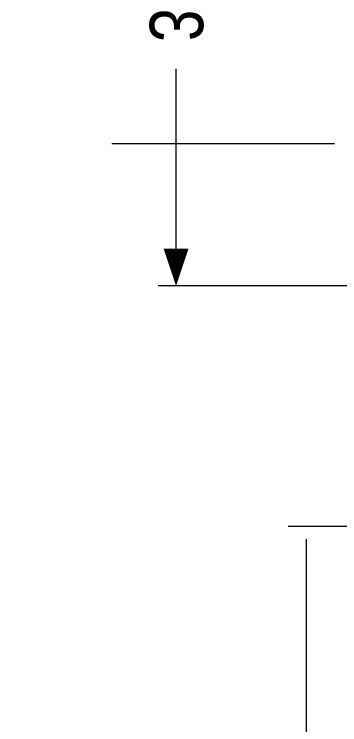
# Model space of a CAD drawing. Header units: millimetres. Extents: x -9564 to 494436, y -140371 to 4257.
# Drawn here: x 8893.4 to 9076.1, y -4048 to -3649.2 of the extents above; entities that cross this region are included whole.
import ezdxf

# ---------------------------------------------------------------- set-up
doc = ezdxf.new("R2010")
doc.units = ezdxf.units.MM
doc.header["$MEASUREMENT"] = 0
for name, pattern in [('DASHED2', [0.375, 0.25, -0.125]), ('HIDDEN2', [0.1875, 0.125, -0.0625]), ('SLD-Solid', [0])]:
    doc.linetypes.add(name, pattern=pattern)
for name, color, linetype, lineweight in [('AS', 8, 'HIDDEN2', 5), ('Dimensi', 252, 'Continuous', 9), ('DOOR OPENING', 4, 'SLD-Solid', 5), ('LEGEND', 1, 'DASHED2', 50)]:
    doc.layers.add(name, color=color, linetype=linetype, lineweight=lineweight)
doc.styles.add('arial', font='arial.ttf', dxfattribs={"width": 0.8})

# ---------------------------------------------------------------- blocks, each defined once
blk = doc.blocks.new('A$C3020dce1')
at = {"layer": 'DOOR OPENING', "color": 8, "ltscale": 2, "transparency": 33554687}
blk.add_arc((92.69707968982402, 32.89495284790246), 737.3081049247293, 359.7750343375079, 88.6552767820025, dxfattribs=at)
blk = doc.blocks.new('p')
at = {"layer": 'Dimensi'}
blk.add_line((-3, 0), (-5, 0), dxfattribs=at)
blk.add_lwpolyline([(0, 0, 0, 2, 0), (-3, 0, 2, 2, 0)], format="xyseb", dxfattribs=at)
blk = doc.blocks.new('A$C6dab2257')
at = {"layer": 'Dimensi'}
for p, q in [((0.4468773016766363, 0.007000000000005002), (0.4468773016766363, 0.1219201909958656)), ((0.2692677189023129, 0), (0.4568773016766272, 0))]:
    blk.add_line(p, q, dxfattribs=at)
at = {"layer": 'Dimensi', "xscale": 0.007000000000000001, "yscale": 0.007000000000000001, "zscale": 0.007000000000000001, "rotation": 270}
blk.add_blockref('p', (0.4468773016766363, 0), dxfattribs=at)
at = {"layer": 'Dimensi', "insert": (0.4468773016766363, 0.1649999999999636), "char_height": 0.03000000000000001, "attachment_point": 5, "rotation": 90, "style": 'arial'}
blk.add_mtext('\\A1;330', dxfattribs=at)
blk = doc.blocks.new('A$Cbe85e2cb')
at = {"layer": 'Dimensi'}
for points in [[(0.5099999999999909, 0.2558318255743188), (0.5099999999999909, 0.3590401969132131)], [(0.5029999999999859, 0.3490401969132222), (0.3030900409276853, 0.3490401969132222)]]:
    blk.add_lwpolyline(points, dxfattribs=at)
blk = doc.blocks.new('as1')
at = {"layer": 'AS'}
blk.add_line((136.4396160289076, 164.8579732498376), (158.5787491273586, 164.8579732498375), dxfattribs=at)

msp = doc.modelspace()

# ---------------------------------------------------------------- block references
at = {"yscale": 999.9998119083025, "zscale": 999.9998119083025}
for name, p, xscale in [('as1', (-139866.4141579449, -168579.6489002695), 999.9998119083025), ('A$C6dab2257', (9431.107617923139, -3801.706643798963), -999.9998119083025)]:
    msp.add_blockref(name, p, dxfattribs=dict(at, xscale=xscale))
at = {"xscale": 999.9998119083025, "yscale": 999.9998119083025, "zscale": 999.9998119083025, "rotation": 90}
msp.add_blockref('A$Cbe85e2cb', (9406.239903698224, -4446.706243220273), dxfattribs=at)
at = {"layer": 'LEGEND', "xscale": -1, "rotation": 270}
msp.add_blockref('A$C3020dce1', (8129.340298804978, -4596.705765862338), dxfattribs=at)

doc.saveas('drawing.dxf')
